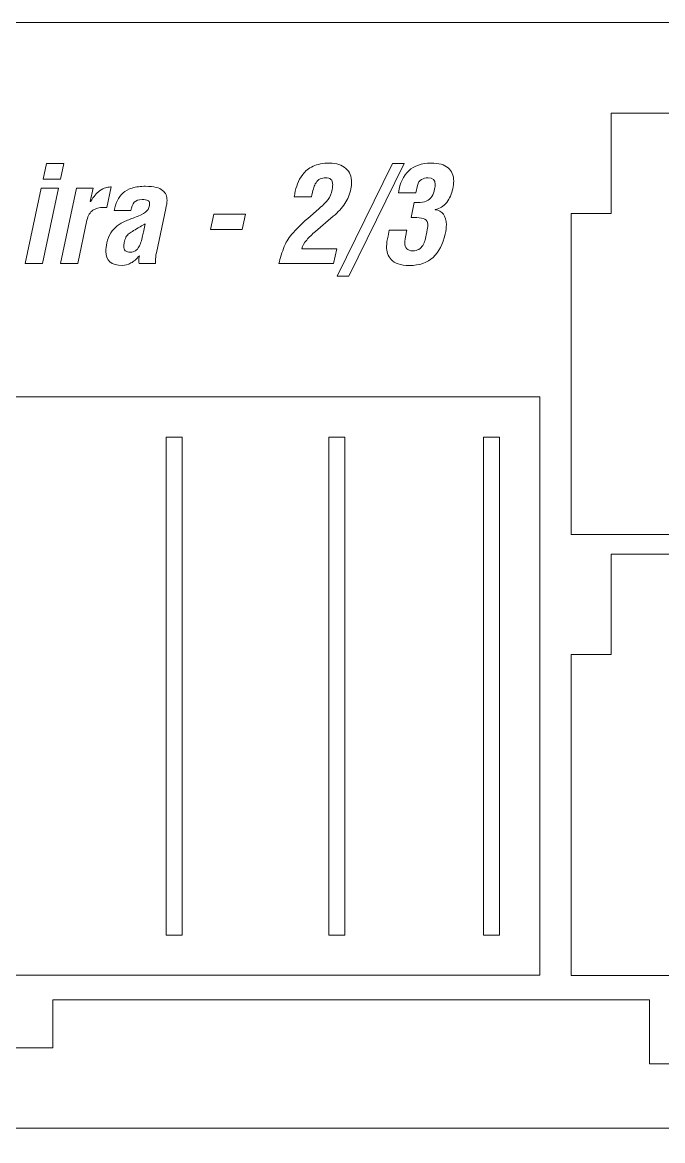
# Model space of a CAD drawing. Header units: centimetres. Extents: x -47.2 to 47.8, y -16.6 to 12.4.
# Drawn here: x 31.84 to 35.91, y 5.3 to 12.4 of the extents above; entities that cross this region are included whole.
import ezdxf

# ---------------------------------------------------------------- set-up
doc = ezdxf.new("R2010")
doc.units = ezdxf.units.CM
doc.header["$MEASUREMENT"] = 0
doc.layers.add('Camada 1', color=7, linetype='Continuous')

msp = doc.modelspace()

# ---------------------------------------------------------------- linework, layer by layer
at = {"layer": 'Camada 1', "color": 6, "lineweight": 9}
msp.add_open_spline([(29.08972, 12.40298), (29.08972, 12.40298), (47.48972, 12.40298), (47.48972, 12.40298), (47.48972, 12.40298), (47.65472, 12.40298), (47.78972, 12.26798), (47.78972, 12.10298), (47.78972, 12.10298), (47.78972, 12.10298), (47.78972, -16.29702), (47.78972, -16.29702), (47.78972, -16.29702), (47.78972, -16.46202), (47.65472, -16.59702), (47.48972, -16.59702), (47.48972, -16.59702), (47.48972, -16.59702), (29.08972, -16.59702), (29.08972, -16.59702), (29.08972, -16.59702), (28.92472, -16.59702), (28.78972, -16.46202), (28.78972, -16.29702), (28.78972, -16.29702), (28.78972, -16.29702), (28.78972, 12.10298), (28.78972, 12.10298), (28.78972, 12.10298), (28.78972, 12.26798), (28.92472, 12.40298), (29.08972, 12.40298)], degree=3, knots=[0, 0, 0, 0, 0.1111111, 0.1111111, 0.1111111, 0.1111111, 0.2222222, 0.2222222, 0.2222222, 0.2222222, 0.3333333, 0.3333333, 0.3333333, 0.3333333, 0.4444444, 0.4444444, 0.4444444, 0.4444444, 0.5555556, 0.5555556, 0.5555556, 0.5555556, 0.6666667, 0.6666667, 0.6666667, 0.6666667, 0.7777778, 0.7777778, 0.7777778, 0.7777778, 1, 1, 1, 1], dxfattribs=at)
at = {"layer": 'Camada 1', "color": 250, "lineweight": 9}
for points, knots in [([(37.56975, 11.52058), (37.56975, 11.52058), (38.07979, 11.52058), (38.07979, 11.52058), (38.07979, 11.52058), (38.07979, 11.52058), (38.07979, 11.21455), (38.07979, 11.21455), (38.07979, 11.21455), (38.07979, 11.21455), (40.10063, 11.21455), (40.10063, 11.21455), (40.10063, 11.21455), (40.10063, 11.21455), (40.10063, 11.52058), (40.10063, 11.52058), (40.10063, 11.52058), (40.10063, 11.52058), (40.61067, 11.52058), (40.61067, 11.52058), (40.61067, 11.52058), (40.61067, 11.52058), (40.61067, 11.21455), (40.61067, 11.21455), (40.61067, 11.21455), (40.61067, 11.21455), (40.9167, 11.21455), (40.9167, 11.21455), (40.9167, 11.21455), (40.9167, 11.21455), (40.9167, 9.15136), (40.9167, 9.15136), (40.9167, 9.15136), (40.9167, 9.15136), (42.85488, 9.15136), (42.85488, 9.15136), (42.85488, 9.15136), (42.85488, 9.15136), (42.85488, 11.1899), (42.85488, 11.1899), (42.85488, 11.1899), (42.85488, 11.1899), (42.59986, 11.1899), (42.59986, 11.1899), (42.59986, 11.1899), (42.59986, 11.1899), (42.59986, 11.82661), (42.59986, 11.82661), (42.59986, 11.82661), (42.59986, 11.82661), (35.58057, 11.82661), (35.58057, 11.82661), (35.58057, 11.82661), (35.58057, 11.82661), (35.58057, 11.1899), (35.58057, 11.1899), (35.58057, 11.1899), (35.58057, 11.1899), (35.32554, 11.1899), (35.32554, 11.1899), (35.32554, 11.1899), (35.32554, 11.1899), (35.32554, 9.15136), (35.32554, 9.15136), (35.32554, 9.15136), (35.32554, 9.15136), (37.26372, 9.15136), (37.26372, 9.15136), (37.26372, 9.15136), (37.26372, 9.15136), (37.26372, 11.21455), (37.26372, 11.21455), (37.26372, 11.21455), (37.26372, 11.21455), (37.56975, 11.21455), (37.56975, 11.21455), (37.56975, 11.21455), (37.56975, 11.21455), (37.56975, 11.52058), (37.56975, 11.52058)], [0, 0, 0, 0, 0.047619, 0.047619, 0.047619, 0.047619, 0.0952381, 0.0952381, 0.0952381, 0.0952381, 0.1428571, 0.1428571, 0.1428571, 0.1428571, 0.1904762, 0.1904762, 0.1904762, 0.1904762, 0.2380952, 0.2380952, 0.2380952, 0.2380952, 0.2857143, 0.2857143, 0.2857143, 0.2857143, 0.3333333, 0.3333333, 0.3333333, 0.3333333, 0.3809524, 0.3809524, 0.3809524, 0.3809524, 0.4285714, 0.4285714, 0.4285714, 0.4285714, 0.4761905, 0.4761905, 0.4761905, 0.4761905, 0.5238095, 0.5238095, 0.5238095, 0.5238095, 0.5714286, 0.5714286, 0.5714286, 0.5714286, 0.6190476, 0.6190476, 0.6190476, 0.6190476, 0.6666667, 0.6666667, 0.6666667, 0.6666667, 0.7142857, 0.7142857, 0.7142857, 0.7142857, 0.7619048, 0.7619048, 0.7619048, 0.7619048, 0.8095238, 0.8095238, 0.8095238, 0.8095238, 0.8571429, 0.8571429, 0.8571429, 0.8571429, 0.9047619, 0.9047619, 0.9047619, 0.9047619, 1, 1, 1, 1]), ([(35.12675, 10.02515), (35.12675, 10.02515), (35.12675, 6.35281), (35.12675, 6.35281), (35.12675, 6.35281), (35.12675, 6.35281), (29.45368, 6.35281), (29.45368, 6.35281), (29.45368, 6.35281), (29.45368, 6.35281), (29.45368, 10.02515), (29.45368, 10.02515), (29.45368, 10.02515), (29.45368, 10.02515), (35.12675, 10.02515), (35.12675, 10.02515)], [0, 0, 0, 0, 0.2, 0.2, 0.2, 0.2, 0.4, 0.4, 0.4, 0.4, 0.6, 0.6, 0.6, 0.6, 1, 1, 1, 1]), ([(40.61067, 8.72058), (40.61067, 8.72058), (40.10062, 8.72058), (40.10062, 8.72058), (40.10062, 8.72058), (40.10062, 8.72058), (40.10062, 8.41455), (40.10062, 8.41455), (40.10062, 8.41455), (40.10062, 8.41455), (38.07979, 8.41455), (38.07979, 8.41455), (38.07979, 8.41455), (38.07979, 8.41455), (38.07979, 8.72058), (38.07979, 8.72058), (38.07979, 8.72058), (38.07979, 8.72058), (37.56974, 8.72058), (37.56974, 8.72058), (37.56974, 8.72058), (37.56974, 8.72058), (37.56974, 8.41455), (37.56974, 8.41455), (37.56974, 8.41455), (37.56974, 8.41455), (37.26372, 8.41455), (37.26372, 8.41455), (37.26372, 8.41455), (37.26372, 8.41455), (37.26372, 6.35136), (37.26372, 6.35136), (37.26372, 6.35136), (37.26372, 6.35136), (35.32554, 6.35136), (35.32554, 6.35136), (35.32554, 6.35136), (35.32554, 6.35136), (35.32554, 8.3899), (35.32554, 8.3899), (35.32554, 8.3899), (35.32554, 8.3899), (35.58055, 8.3899), (35.58055, 8.3899), (35.58055, 8.3899), (35.58055, 8.3899), (35.58055, 9.02661), (35.58055, 9.02661), (35.58055, 9.02661), (35.58055, 9.02661), (42.59985, 9.02661), (42.59985, 9.02661), (42.59985, 9.02661), (42.59985, 9.02661), (42.59985, 8.3899), (42.59985, 8.3899), (42.59985, 8.3899), (42.59985, 8.3899), (42.85488, 8.3899), (42.85488, 8.3899), (42.85488, 8.3899), (42.85488, 8.3899), (42.85488, 6.35136), (42.85488, 6.35136), (42.85488, 6.35136), (42.85488, 6.35136), (40.9167, 6.35136), (40.9167, 6.35136), (40.9167, 6.35136), (40.9167, 6.35136), (40.9167, 8.41455), (40.9167, 8.41455), (40.9167, 8.41455), (40.9167, 8.41455), (40.61067, 8.41455), (40.61067, 8.41455), (40.61067, 8.41455), (40.61067, 8.41455), (40.61067, 8.72058), (40.61067, 8.72058)], [0, 0, 0, 0, 0.047619, 0.047619, 0.047619, 0.047619, 0.0952381, 0.0952381, 0.0952381, 0.0952381, 0.1428571, 0.1428571, 0.1428571, 0.1428571, 0.1904762, 0.1904762, 0.1904762, 0.1904762, 0.2380952, 0.2380952, 0.2380952, 0.2380952, 0.2857143, 0.2857143, 0.2857143, 0.2857143, 0.3333333, 0.3333333, 0.3333333, 0.3333333, 0.3809524, 0.3809524, 0.3809524, 0.3809524, 0.4285714, 0.4285714, 0.4285714, 0.4285714, 0.4761905, 0.4761905, 0.4761905, 0.4761905, 0.5238095, 0.5238095, 0.5238095, 0.5238095, 0.5714286, 0.5714286, 0.5714286, 0.5714286, 0.6190476, 0.6190476, 0.6190476, 0.6190476, 0.6666667, 0.6666667, 0.6666667, 0.6666667, 0.7142857, 0.7142857, 0.7142857, 0.7142857, 0.7619048, 0.7619048, 0.7619048, 0.7619048, 0.8095238, 0.8095238, 0.8095238, 0.8095238, 0.8571429, 0.8571429, 0.8571429, 0.8571429, 0.9047619, 0.9047619, 0.9047619, 0.9047619, 1, 1, 1, 1]), ([(40.34031, 5.89099), (40.34031, 5.89099), (40.34031, 6.19702), (40.34031, 6.19702), (40.34031, 6.19702), (40.34031, 6.19702), (43.30301, 6.19702), (43.30301, 6.19702), (43.30301, 6.19702), (43.30301, 6.19702), (43.30301, 5.78898), (43.30301, 5.78898), (43.30301, 5.78898), (43.30301, 5.78898), (43.55804, 5.78898), (43.55804, 5.78898), (43.55804, 5.78898), (43.55804, 5.78898), (43.55804, 6.19702), (43.55804, 6.19702), (43.55804, 6.19702), (43.55804, 6.19702), (45.85311, 6.19702), (45.85311, 6.19702), (45.85311, 6.19702), (45.85311, 6.19702), (45.85311, 5.38094), (45.85311, 5.38094), (45.85311, 5.38094), (45.85311, 5.38094), (29.52731, 5.38094), (29.52731, 5.38094), (29.52731, 5.38094), (29.52731, 5.38094), (29.52731, 6.19702), (29.52731, 6.19702), (29.52731, 6.19702), (29.52731, 6.19702), (31.22067, 6.19702), (31.22067, 6.19702), (31.22067, 6.19702), (31.22067, 6.19702), (31.22067, 5.78898), (31.22067, 5.78898), (31.22067, 5.78898), (31.22067, 5.78898), (31.47569, 5.78898), (31.47569, 5.78898), (31.47569, 5.78898), (31.47569, 5.78898), (31.47569, 6.19702), (31.47569, 6.19702), (31.47569, 6.19702), (31.47569, 6.19702), (31.78172, 6.19702), (31.78172, 6.19702), (31.78172, 6.19702), (31.78172, 6.19702), (31.78172, 5.89099), (31.78172, 5.89099), (31.78172, 5.89099), (31.78172, 5.89099), (32.03674, 5.89099), (32.03674, 5.89099), (32.03674, 5.89099), (32.03674, 5.89099), (32.03674, 6.19702), (32.03674, 6.19702), (32.03674, 6.19702), (32.03674, 6.19702), (35.82232, 6.19702), (35.82232, 6.19702), (35.82232, 6.19702), (35.82232, 6.19702), (35.82232, 5.78898), (35.82232, 5.78898), (35.82232, 5.78898), (35.82232, 5.78898), (36.07735, 5.78898), (36.07735, 5.78898), (36.07735, 5.78898), (36.07735, 5.78898), (36.07735, 6.19702), (36.07735, 6.19702), (36.07735, 6.19702), (36.07735, 6.19702), (39.56267, 6.19702), (39.56267, 6.19702), (39.56267, 6.19702), (39.56267, 6.19702), (39.56267, 5.78898), (39.56267, 5.78898), (39.56267, 5.78898), (39.56267, 5.78898), (39.81769, 5.78898), (39.81769, 5.78898), (39.81769, 5.78898), (39.81769, 5.78898), (39.81769, 6.19702), (39.81769, 6.19702), (39.81769, 6.19702), (39.81769, 6.19702), (40.08528, 6.19702), (40.08528, 6.19702), (40.08528, 6.19702), (40.08528, 6.19702), (40.08528, 5.89099), (40.08528, 5.89099), (40.08528, 5.89099), (40.08528, 5.89099), (40.34031, 5.89099), (40.34031, 5.89099)], [0, 0, 0, 0, 0.0344828, 0.0344828, 0.0344828, 0.0344828, 0.0689655, 0.0689655, 0.0689655, 0.0689655, 0.1034483, 0.1034483, 0.1034483, 0.1034483, 0.137931, 0.137931, 0.137931, 0.137931, 0.1724138, 0.1724138, 0.1724138, 0.1724138, 0.2068966, 0.2068966, 0.2068966, 0.2068966, 0.2413793, 0.2413793, 0.2413793, 0.2413793, 0.2758621, 0.2758621, 0.2758621, 0.2758621, 0.3103448, 0.3103448, 0.3103448, 0.3103448, 0.3448276, 0.3448276, 0.3448276, 0.3448276, 0.3793103, 0.3793103, 0.3793103, 0.3793103, 0.4137931, 0.4137931, 0.4137931, 0.4137931, 0.4482759, 0.4482759, 0.4482759, 0.4482759, 0.4827586, 0.4827586, 0.4827586, 0.4827586, 0.5172414, 0.5172414, 0.5172414, 0.5172414, 0.5517241, 0.5517241, 0.5517241, 0.5517241, 0.5862069, 0.5862069, 0.5862069, 0.5862069, 0.6206897, 0.6206897, 0.6206897, 0.6206897, 0.6551724, 0.6551724, 0.6551724, 0.6551724, 0.6896552, 0.6896552, 0.6896552, 0.6896552, 0.7241379, 0.7241379, 0.7241379, 0.7241379, 0.7586207, 0.7586207, 0.7586207, 0.7586207, 0.7931034, 0.7931034, 0.7931034, 0.7931034, 0.8275862, 0.8275862, 0.8275862, 0.8275862, 0.862069, 0.862069, 0.862069, 0.862069, 0.8965517, 0.8965517, 0.8965517, 0.8965517, 0.9310345, 0.9310345, 0.9310345, 0.9310345, 1, 1, 1, 1])]:
    msp.add_open_spline(points, degree=3, knots=knots, dxfattribs=at)
at = {"layer": 'Camada 1', "color": 5, "lineweight": 9}
for points, knots in [([(32.0843, 11.40702), (32.0843, 11.40702), (32.10547, 11.50692), (32.10547, 11.50692), (32.10547, 11.50692), (32.10547, 11.50692), (31.9954, 11.50692), (31.9954, 11.50692), (31.9954, 11.50692), (31.9954, 11.50692), (31.97424, 11.40702), (31.97424, 11.40702), (31.97424, 11.40702), (31.97424, 11.40702), (32.0843, 11.40702), (32.0843, 11.40702)], [0, 0, 0, 0, 0.2, 0.2, 0.2, 0.2, 0.4, 0.4, 0.4, 0.4, 0.6, 0.6, 0.6, 0.6, 1, 1, 1, 1]), ([(33.81829, 10.87192), (33.81829, 10.87192), (33.83776, 10.96505), (33.83776, 10.96505), (33.83776, 10.96505), (33.83776, 10.96505), (33.61678, 10.96505), (33.61678, 10.96505), (33.61678, 10.96505), (33.6213, 10.98424), (33.63146, 11.00287), (33.64726, 11.02093), (33.64726, 11.02093), (33.66307, 11.039), (33.68141, 11.05706), (33.70229, 11.07512), (33.70229, 11.07512), (33.70229, 11.07512), (33.81575, 11.17164), (33.81575, 11.17164), (33.81575, 11.17164), (33.84679, 11.19761), (33.87149, 11.22442), (33.88983, 11.25207), (33.88983, 11.25207), (33.90818, 11.27973), (33.92102, 11.31078), (33.92836, 11.34521), (33.92836, 11.34521), (33.93118, 11.35988), (33.93259, 11.37343), (33.93259, 11.38585), (33.93259, 11.38585), (33.93259, 11.42423), (33.92017, 11.45429), (33.89534, 11.47602), (33.89534, 11.47602), (33.8705, 11.49775), (33.83635, 11.5089), (33.79289, 11.50946), (33.79289, 11.50946), (33.75112, 11.50946), (33.71612, 11.50269), (33.6879, 11.48914), (33.6879, 11.48914), (33.65968, 11.4756), (33.63781, 11.45852), (33.62228, 11.43792), (33.62228, 11.43792), (33.60676, 11.41732), (33.59561, 11.39742), (33.58884, 11.37823), (33.58884, 11.37823), (33.58207, 11.35904), (33.57614, 11.33815), (33.57106, 11.31558), (33.57106, 11.31558), (33.57106, 11.31558), (33.57106, 11.31304), (33.57106, 11.31304), (33.57106, 11.31304), (33.57106, 11.31304), (33.56683, 11.29526), (33.56683, 11.29526), (33.56683, 11.29526), (33.56683, 11.29526), (33.67774, 11.29526), (33.67774, 11.29526), (33.67774, 11.29526), (33.67887, 11.29921), (33.68028, 11.3057), (33.68197, 11.31473), (33.68197, 11.31473), (33.68536, 11.32997), (33.68875, 11.34309), (33.69213, 11.3541), (33.69213, 11.3541), (33.69552, 11.36511), (33.70032, 11.37541), (33.70653, 11.385), (33.70653, 11.385), (33.71274, 11.39629), (33.7212, 11.40433), (33.73193, 11.40913), (33.73193, 11.40913), (33.74265, 11.41393), (33.75479, 11.41633), (33.76833, 11.41633), (33.76833, 11.41633), (33.78245, 11.41633), (33.79331, 11.41294), (33.80093, 11.40617), (33.80093, 11.40617), (33.80855, 11.3994), (33.81236, 11.38782), (33.81236, 11.37146), (33.81236, 11.37146), (33.81236, 11.36299), (33.81123, 11.35283), (33.80897, 11.34098), (33.80897, 11.34098), (33.80333, 11.31445), (33.795, 11.29384), (33.784, 11.27917), (33.784, 11.27917), (33.77299, 11.26449), (33.75451, 11.24558), (33.72854, 11.22244), (33.72854, 11.22244), (33.72854, 11.22244), (33.72431, 11.21905), (33.72431, 11.21905), (33.72431, 11.21905), (33.72431, 11.21905), (33.65403, 11.15809), (33.65403, 11.15809), (33.65403, 11.15809), (33.61114, 11.12084), (33.57769, 11.08754), (33.5537, 11.05819), (33.5537, 11.05819), (33.52971, 11.02884), (33.5132, 11.00259), (33.50417, 10.97945), (33.50417, 10.97945), (33.49796, 10.96251), (33.4919, 10.94417), (33.48597, 10.92441), (33.48597, 10.92441), (33.48004, 10.90466), (33.4751, 10.88716), (33.47115, 10.87192), (33.47115, 10.87192), (33.47115, 10.87192), (33.81829, 10.87192), (33.81829, 10.87192)], [0, 0, 0, 0, 0.0285714, 0.0285714, 0.0285714, 0.0285714, 0.0571429, 0.0571429, 0.0571429, 0.0571429, 0.0857143, 0.0857143, 0.0857143, 0.0857143, 0.1142857, 0.1142857, 0.1142857, 0.1142857, 0.1428571, 0.1428571, 0.1428571, 0.1428571, 0.1714286, 0.1714286, 0.1714286, 0.1714286, 0.2, 0.2, 0.2, 0.2, 0.2285714, 0.2285714, 0.2285714, 0.2285714, 0.2571429, 0.2571429, 0.2571429, 0.2571429, 0.2857143, 0.2857143, 0.2857143, 0.2857143, 0.3142857, 0.3142857, 0.3142857, 0.3142857, 0.3428571, 0.3428571, 0.3428571, 0.3428571, 0.3714286, 0.3714286, 0.3714286, 0.3714286, 0.4, 0.4, 0.4, 0.4, 0.4285714, 0.4285714, 0.4285714, 0.4285714, 0.4571429, 0.4571429, 0.4571429, 0.4571429, 0.4857143, 0.4857143, 0.4857143, 0.4857143, 0.5142857, 0.5142857, 0.5142857, 0.5142857, 0.5428571, 0.5428571, 0.5428571, 0.5428571, 0.5714286, 0.5714286, 0.5714286, 0.5714286, 0.6, 0.6, 0.6, 0.6, 0.6285714, 0.6285714, 0.6285714, 0.6285714, 0.6571429, 0.6571429, 0.6571429, 0.6571429, 0.6857143, 0.6857143, 0.6857143, 0.6857143, 0.7142857, 0.7142857, 0.7142857, 0.7142857, 0.7428571, 0.7428571, 0.7428571, 0.7428571, 0.7714286, 0.7714286, 0.7714286, 0.7714286, 0.8, 0.8, 0.8, 0.8, 0.8285714, 0.8285714, 0.8285714, 0.8285714, 0.8571429, 0.8571429, 0.8571429, 0.8571429, 0.8857143, 0.8857143, 0.8857143, 0.8857143, 0.9142857, 0.9142857, 0.9142857, 0.9142857, 0.9428571, 0.9428571, 0.9428571, 0.9428571, 1, 1, 1, 1]), ([(33.84115, 10.79233), (33.84115, 10.79233), (33.91481, 10.79233), (33.91481, 10.79233), (33.91481, 10.79233), (33.91481, 10.79233), (34.26618, 11.50692), (34.26618, 11.50692), (34.26618, 11.50692), (34.26618, 11.50692), (34.19252, 11.50692), (34.19252, 11.50692), (34.19252, 11.50692), (34.19252, 11.50692), (33.84115, 10.79233), (33.84115, 10.79233)], [0, 0, 0, 0, 0.2, 0.2, 0.2, 0.2, 0.4, 0.4, 0.4, 0.4, 0.6, 0.6, 0.6, 0.6, 1, 1, 1, 1]), ([(34.3102, 11.16487), (34.33673, 11.16487), (34.35846, 11.16332), (34.3754, 11.16021), (34.3754, 11.16021), (34.39233, 11.15711), (34.40418, 11.15019), (34.41096, 11.13947), (34.41096, 11.13947), (34.41434, 11.13439), (34.41604, 11.12649), (34.41604, 11.11576), (34.41604, 11.11576), (34.41604, 11.10447), (34.41406, 11.09008), (34.41011, 11.07258), (34.41011, 11.07258), (34.41011, 11.07258), (34.40926, 11.06835), (34.40926, 11.06835), (34.40926, 11.06835), (34.40531, 11.04859), (34.40164, 11.03279), (34.39826, 11.02093), (34.39826, 11.02093), (34.39487, 11.00908), (34.39007, 10.99779), (34.38386, 10.98707), (34.38386, 10.98707), (34.37766, 10.97634), (34.36947, 10.96788), (34.35931, 10.96167), (34.35931, 10.96167), (34.34915, 10.95546), (34.33645, 10.95235), (34.32121, 10.95235), (34.32121, 10.95235), (34.30258, 10.95235), (34.28946, 10.95687), (34.28184, 10.9659), (34.28184, 10.9659), (34.27422, 10.97493), (34.27041, 10.98763), (34.27041, 11.004), (34.27041, 11.004), (34.27041, 11.01529), (34.27295, 11.03392), (34.27803, 11.05988), (34.27803, 11.05988), (34.27972, 11.06835), (34.28114, 11.07597), (34.28226, 11.08274), (34.28226, 11.08274), (34.28226, 11.08274), (34.17135, 11.08274), (34.17135, 11.08274), (34.17135, 11.08274), (34.17135, 11.08274), (34.16373, 11.04549), (34.16373, 11.04549), (34.16373, 11.04549), (34.15752, 11.02122), (34.15442, 10.99948), (34.15442, 10.98029), (34.15442, 10.98029), (34.15442, 10.96392), (34.15667, 10.94868), (34.16119, 10.93457), (34.16119, 10.93457), (34.16571, 10.92046), (34.17333, 10.90776), (34.18405, 10.89647), (34.18405, 10.89647), (34.19477, 10.88518), (34.20959, 10.87615), (34.2285, 10.86938), (34.2285, 10.86938), (34.24741, 10.86261), (34.27098, 10.85922), (34.2992, 10.85922), (34.2992, 10.85922), (34.36242, 10.85922), (34.41265, 10.87644), (34.4499, 10.91087), (34.4499, 10.91087), (34.48716, 10.9453), (34.51256, 10.99469), (34.52611, 11.05903), (34.52611, 11.05903), (34.53119, 11.08048), (34.53373, 11.09996), (34.53373, 11.11745), (34.53373, 11.11745), (34.53373, 11.14624), (34.52738, 11.16868), (34.51467, 11.18476), (34.51467, 11.18476), (34.50197, 11.20085), (34.4849, 11.21031), (34.46345, 11.21313), (34.46345, 11.21313), (34.46345, 11.21313), (34.46345, 11.21482), (34.46345, 11.21482), (34.46345, 11.21482), (34.4928, 11.21934), (34.51693, 11.23429), (34.53584, 11.25969), (34.53584, 11.25969), (34.55475, 11.28509), (34.56759, 11.31388), (34.57437, 11.34606), (34.57437, 11.34606), (34.57832, 11.36355), (34.58029, 11.37964), (34.58029, 11.39432), (34.58029, 11.39432), (34.58029, 11.431), (34.56844, 11.45937), (34.54473, 11.47941), (34.54473, 11.47941), (34.52102, 11.49944), (34.4849, 11.50946), (34.43636, 11.50946), (34.43636, 11.50946), (34.37709, 11.50946), (34.33024, 11.49323), (34.29581, 11.46078), (34.29581, 11.46078), (34.26138, 11.42832), (34.23937, 11.3819), (34.22977, 11.3215), (34.22977, 11.3215), (34.22977, 11.3215), (34.34068, 11.3215), (34.34068, 11.3215), (34.34068, 11.3215), (34.34068, 11.3215), (34.35, 11.36638), (34.35, 11.36638), (34.35, 11.36638), (34.35451, 11.385), (34.36312, 11.39798), (34.37582, 11.40532), (34.37582, 11.40532), (34.38852, 11.41266), (34.40249, 11.41633), (34.41773, 11.41633), (34.41773, 11.41633), (34.44765, 11.41633), (34.4626, 11.40194), (34.4626, 11.37315), (34.4626, 11.37315), (34.4626, 11.36525), (34.46148, 11.35593), (34.45922, 11.34521), (34.45922, 11.34521), (34.45527, 11.32658), (34.44948, 11.31064), (34.44186, 11.29737), (34.44186, 11.29737), (34.43424, 11.28411), (34.42225, 11.27409), (34.40588, 11.26731), (34.40588, 11.26731), (34.39346, 11.26223), (34.37427, 11.25941), (34.3483, 11.25885), (34.3483, 11.25885), (34.33984, 11.25885), (34.33363, 11.25885), (34.32968, 11.25885), (34.32968, 11.25885), (34.32968, 11.25885), (34.3102, 11.16487), (34.3102, 11.16487)], [0, 0, 0, 0, 0.0222222, 0.0222222, 0.0222222, 0.0222222, 0.0444444, 0.0444444, 0.0444444, 0.0444444, 0.0666667, 0.0666667, 0.0666667, 0.0666667, 0.0888889, 0.0888889, 0.0888889, 0.0888889, 0.1111111, 0.1111111, 0.1111111, 0.1111111, 0.1333333, 0.1333333, 0.1333333, 0.1333333, 0.1555556, 0.1555556, 0.1555556, 0.1555556, 0.1777778, 0.1777778, 0.1777778, 0.1777778, 0.2, 0.2, 0.2, 0.2, 0.2222222, 0.2222222, 0.2222222, 0.2222222, 0.2444444, 0.2444444, 0.2444444, 0.2444444, 0.2666667, 0.2666667, 0.2666667, 0.2666667, 0.2888889, 0.2888889, 0.2888889, 0.2888889, 0.3111111, 0.3111111, 0.3111111, 0.3111111, 0.3333333, 0.3333333, 0.3333333, 0.3333333, 0.3555556, 0.3555556, 0.3555556, 0.3555556, 0.3777778, 0.3777778, 0.3777778, 0.3777778, 0.4, 0.4, 0.4, 0.4, 0.4222222, 0.4222222, 0.4222222, 0.4222222, 0.4444444, 0.4444444, 0.4444444, 0.4444444, 0.4666667, 0.4666667, 0.4666667, 0.4666667, 0.4888889, 0.4888889, 0.4888889, 0.4888889, 0.5111111, 0.5111111, 0.5111111, 0.5111111, 0.5333333, 0.5333333, 0.5333333, 0.5333333, 0.5555556, 0.5555556, 0.5555556, 0.5555556, 0.5777778, 0.5777778, 0.5777778, 0.5777778, 0.6, 0.6, 0.6, 0.6, 0.6222222, 0.6222222, 0.6222222, 0.6222222, 0.6444444, 0.6444444, 0.6444444, 0.6444444, 0.6666667, 0.6666667, 0.6666667, 0.6666667, 0.6888889, 0.6888889, 0.6888889, 0.6888889, 0.7111111, 0.7111111, 0.7111111, 0.7111111, 0.7333333, 0.7333333, 0.7333333, 0.7333333, 0.7555556, 0.7555556, 0.7555556, 0.7555556, 0.7777778, 0.7777778, 0.7777778, 0.7777778, 0.8, 0.8, 0.8, 0.8, 0.8222222, 0.8222222, 0.8222222, 0.8222222, 0.8444444, 0.8444444, 0.8444444, 0.8444444, 0.8666667, 0.8666667, 0.8666667, 0.8666667, 0.8888889, 0.8888889, 0.8888889, 0.8888889, 0.9111111, 0.9111111, 0.9111111, 0.9111111, 0.9333333, 0.9333333, 0.9333333, 0.9333333, 0.9555556, 0.9555556, 0.9555556, 0.9555556, 1, 1, 1, 1]), ([(32.68797, 10.87192), (32.68797, 10.87361), (32.68797, 10.87615), (32.68797, 10.87954), (32.68797, 10.87954), (32.68797, 10.88462), (32.68797, 10.88716), (32.68797, 10.88716), (32.68797, 10.88716), (32.68797, 10.90466), (32.68967, 10.92187), (32.69305, 10.93881), (32.69305, 10.93881), (32.69305, 10.93881), (32.75317, 11.22075), (32.75317, 11.22075), (32.75317, 11.22075), (32.75825, 11.24163), (32.76079, 11.25913), (32.76079, 11.27324), (32.76079, 11.27324), (32.76079, 11.28622), (32.75867, 11.29794), (32.75444, 11.30838), (32.75444, 11.30838), (32.75021, 11.31882), (32.74301, 11.32813), (32.73285, 11.33632), (32.73285, 11.33632), (32.72269, 11.3445), (32.70886, 11.35085), (32.69136, 11.35537), (32.69136, 11.35537), (32.67386, 11.35988), (32.65185, 11.36214), (32.62532, 11.36214), (32.62532, 11.36214), (32.59202, 11.36214), (32.56351, 11.35847), (32.53981, 11.35114), (32.53981, 11.35114), (32.5161, 11.3438), (32.49677, 11.33336), (32.48181, 11.31981), (32.48181, 11.31981), (32.46685, 11.30626), (32.455, 11.29046), (32.44625, 11.27239), (32.44625, 11.27239), (32.4375, 11.25433), (32.43059, 11.23288), (32.42551, 11.20805), (32.42551, 11.20805), (32.42551, 11.20805), (32.53049, 11.20805), (32.53049, 11.20805), (32.53049, 11.20805), (32.53557, 11.23175), (32.54319, 11.24925), (32.55335, 11.26054), (32.55335, 11.26054), (32.56351, 11.27183), (32.58017, 11.27747), (32.60331, 11.27747), (32.60331, 11.27747), (32.61968, 11.27747), (32.63139, 11.27592), (32.63844, 11.27282), (32.63844, 11.27282), (32.6455, 11.26971), (32.64931, 11.26308), (32.64987, 11.25292), (32.64987, 11.25292), (32.64987, 11.23373), (32.64437, 11.21807), (32.63336, 11.20593), (32.63336, 11.20593), (32.62236, 11.1938), (32.60415, 11.18293), (32.57875, 11.17333), (32.57875, 11.17333), (32.57875, 11.17333), (32.56605, 11.16825), (32.56605, 11.16825), (32.56605, 11.16825), (32.5367, 11.15753), (32.51328, 11.14822), (32.49578, 11.14031), (32.49578, 11.14031), (32.47828, 11.13241), (32.46149, 11.12253), (32.4454, 11.11068), (32.4454, 11.11068), (32.42932, 11.09883), (32.41549, 11.08401), (32.40392, 11.06623), (32.40392, 11.06623), (32.39235, 11.04845), (32.38402, 11.02714), (32.37894, 11.00231), (32.37894, 11.00231), (32.37442, 10.98199), (32.37217, 10.96421), (32.37217, 10.94897), (32.37217, 10.94897), (32.37217, 10.88914), (32.40688, 10.85922), (32.47631, 10.85922), (32.47631, 10.85922), (32.49437, 10.85922), (32.513, 10.86458), (32.53219, 10.87531), (32.53219, 10.87531), (32.54969, 10.8849), (32.56747, 10.90014), (32.58553, 10.92103), (32.58553, 10.92103), (32.58553, 10.92103), (32.58722, 10.92103), (32.58722, 10.92103), (32.58722, 10.92103), (32.58327, 10.90861), (32.58129, 10.8976), (32.58129, 10.88801), (32.58129, 10.88801), (32.58129, 10.88236), (32.58214, 10.877), (32.58383, 10.87192), (32.58383, 10.87192), (32.58383, 10.87192), (32.68797, 10.87192), (32.68797, 10.87192)], [0, 0, 0, 0, 0.0294118, 0.0294118, 0.0294118, 0.0294118, 0.0588235, 0.0588235, 0.0588235, 0.0588235, 0.0882353, 0.0882353, 0.0882353, 0.0882353, 0.1176471, 0.1176471, 0.1176471, 0.1176471, 0.1470588, 0.1470588, 0.1470588, 0.1470588, 0.1764706, 0.1764706, 0.1764706, 0.1764706, 0.2058824, 0.2058824, 0.2058824, 0.2058824, 0.2352941, 0.2352941, 0.2352941, 0.2352941, 0.2647059, 0.2647059, 0.2647059, 0.2647059, 0.2941176, 0.2941176, 0.2941176, 0.2941176, 0.3235294, 0.3235294, 0.3235294, 0.3235294, 0.3529412, 0.3529412, 0.3529412, 0.3529412, 0.3823529, 0.3823529, 0.3823529, 0.3823529, 0.4117647, 0.4117647, 0.4117647, 0.4117647, 0.4411765, 0.4411765, 0.4411765, 0.4411765, 0.4705882, 0.4705882, 0.4705882, 0.4705882, 0.5, 0.5, 0.5, 0.5, 0.5294118, 0.5294118, 0.5294118, 0.5294118, 0.5588235, 0.5588235, 0.5588235, 0.5588235, 0.5882353, 0.5882353, 0.5882353, 0.5882353, 0.6176471, 0.6176471, 0.6176471, 0.6176471, 0.6470588, 0.6470588, 0.6470588, 0.6470588, 0.6764706, 0.6764706, 0.6764706, 0.6764706, 0.7058824, 0.7058824, 0.7058824, 0.7058824, 0.7352941, 0.7352941, 0.7352941, 0.7352941, 0.7647059, 0.7647059, 0.7647059, 0.7647059, 0.7941176, 0.7941176, 0.7941176, 0.7941176, 0.8235294, 0.8235294, 0.8235294, 0.8235294, 0.8529412, 0.8529412, 0.8529412, 0.8529412, 0.8823529, 0.8823529, 0.8823529, 0.8823529, 0.9117647, 0.9117647, 0.9117647, 0.9117647, 0.9411765, 0.9411765, 0.9411765, 0.9411765, 1, 1, 1, 1]), ([(31.97085, 10.87192), (31.97085, 10.87192), (32.07245, 11.34944), (32.07245, 11.34944), (32.07245, 11.34944), (32.07245, 11.34944), (31.96238, 11.34944), (31.96238, 11.34944), (31.96238, 11.34944), (31.96238, 11.34944), (31.86078, 10.87192), (31.86078, 10.87192), (31.86078, 10.87192), (31.86078, 10.87192), (31.97085, 10.87192), (31.97085, 10.87192)], [0, 0, 0, 0, 0.2, 0.2, 0.2, 0.2, 0.4, 0.4, 0.4, 0.4, 0.6, 0.6, 0.6, 0.6, 1, 1, 1, 1]), ([(32.29173, 11.34944), (32.29173, 11.34944), (32.1859, 11.34944), (32.1859, 11.34944), (32.1859, 11.34944), (32.1859, 11.34944), (32.0843, 10.87192), (32.0843, 10.87192), (32.0843, 10.87192), (32.0843, 10.87192), (32.19437, 10.87192), (32.19437, 10.87192), (32.19437, 10.87192), (32.19437, 10.87192), (32.25279, 11.14793), (32.25279, 11.14793), (32.25279, 11.14793), (32.25956, 11.17672), (32.27198, 11.19732), (32.29004, 11.20974), (32.29004, 11.20974), (32.3081, 11.22216), (32.3304, 11.22837), (32.35693, 11.22837), (32.35693, 11.22837), (32.35862, 11.22837), (32.36229, 11.22837), (32.36793, 11.22837), (32.36793, 11.22837), (32.37245, 11.2278), (32.37612, 11.22752), (32.37894, 11.22752), (32.37894, 11.22752), (32.37894, 11.22752), (32.40688, 11.35791), (32.40688, 11.35791), (32.40688, 11.35791), (32.40688, 11.35791), (32.40265, 11.35791), (32.40265, 11.35791), (32.40265, 11.35791), (32.39136, 11.35734), (32.38063, 11.35565), (32.37047, 11.35283), (32.37047, 11.35283), (32.36031, 11.35001), (32.3479, 11.34323), (32.33322, 11.33251), (32.33322, 11.33251), (32.32306, 11.32574), (32.31347, 11.31699), (32.30443, 11.30626), (32.30443, 11.30626), (32.2954, 11.29554), (32.28581, 11.28171), (32.27565, 11.26477), (32.27565, 11.26477), (32.27565, 11.26477), (32.27395, 11.26477), (32.27395, 11.26477), (32.27395, 11.26477), (32.27395, 11.26477), (32.29173, 11.34944), (32.29173, 11.34944)], [0, 0, 0, 0, 0.0588235, 0.0588235, 0.0588235, 0.0588235, 0.1176471, 0.1176471, 0.1176471, 0.1176471, 0.1764706, 0.1764706, 0.1764706, 0.1764706, 0.2352941, 0.2352941, 0.2352941, 0.2352941, 0.2941176, 0.2941176, 0.2941176, 0.2941176, 0.3529412, 0.3529412, 0.3529412, 0.3529412, 0.4117647, 0.4117647, 0.4117647, 0.4117647, 0.4705882, 0.4705882, 0.4705882, 0.4705882, 0.5294118, 0.5294118, 0.5294118, 0.5294118, 0.5882353, 0.5882353, 0.5882353, 0.5882353, 0.6470588, 0.6470588, 0.6470588, 0.6470588, 0.7058824, 0.7058824, 0.7058824, 0.7058824, 0.7647059, 0.7647059, 0.7647059, 0.7647059, 0.8235294, 0.8235294, 0.8235294, 0.8235294, 0.8823529, 0.8823529, 0.8823529, 0.8823529, 1, 1, 1, 1]), ([(33.23832, 11.08782), (33.23832, 11.08782), (33.25948, 11.18519), (33.25948, 11.18519), (33.25948, 11.18519), (33.25948, 11.18519), (33.05798, 11.18519), (33.05798, 11.18519), (33.05798, 11.18519), (33.05798, 11.18519), (33.03681, 11.08782), (33.03681, 11.08782), (33.03681, 11.08782), (33.03681, 11.08782), (33.23832, 11.08782), (33.23832, 11.08782)], [0, 0, 0, 0, 0.2, 0.2, 0.2, 0.2, 0.4, 0.4, 0.4, 0.4, 0.6, 0.6, 0.6, 0.6, 1, 1, 1, 1]), ([(32.61093, 11.07173), (32.6098, 11.06665), (32.60811, 11.05875), (32.60585, 11.04803), (32.60585, 11.04803), (32.60246, 11.03166), (32.59907, 11.01825), (32.59569, 11.00781), (32.59569, 11.00781), (32.5923, 10.99737), (32.58793, 10.98721), (32.58256, 10.97733), (32.58256, 10.97733), (32.5772, 10.96745), (32.57001, 10.95941), (32.56097, 10.9532), (32.56097, 10.9532), (32.55194, 10.94699), (32.54094, 10.94389), (32.52795, 10.94389), (32.52795, 10.94389), (32.51328, 10.94389), (32.5027, 10.94699), (32.4962, 10.9532), (32.4962, 10.9532), (32.48971, 10.95941), (32.48647, 10.96872), (32.48647, 10.98114), (32.48647, 10.98114), (32.48647, 10.98791), (32.48731, 10.99582), (32.48901, 11.00485), (32.48901, 11.00485), (32.49183, 11.01727), (32.49564, 11.02841), (32.50044, 11.03829), (32.50044, 11.03829), (32.50524, 11.04817), (32.51187, 11.05621), (32.52033, 11.06242), (32.52033, 11.06242), (32.53557, 11.07315), (32.55872, 11.08726), (32.58976, 11.10475), (32.58976, 11.10475), (32.60387, 11.11266), (32.6146, 11.11887), (32.62193, 11.12338), (32.62193, 11.12338), (32.62193, 11.12338), (32.61093, 11.07173), (32.61093, 11.07173)], [0, 0, 0, 0, 0.0714286, 0.0714286, 0.0714286, 0.0714286, 0.1428571, 0.1428571, 0.1428571, 0.1428571, 0.2142857, 0.2142857, 0.2142857, 0.2142857, 0.2857143, 0.2857143, 0.2857143, 0.2857143, 0.3571429, 0.3571429, 0.3571429, 0.3571429, 0.4285714, 0.4285714, 0.4285714, 0.4285714, 0.5, 0.5, 0.5, 0.5, 0.5714286, 0.5714286, 0.5714286, 0.5714286, 0.6428571, 0.6428571, 0.6428571, 0.6428571, 0.7142857, 0.7142857, 0.7142857, 0.7142857, 0.7857143, 0.7857143, 0.7857143, 0.7857143, 0.8571429, 0.8571429, 0.8571429, 0.8571429, 1, 1, 1, 1])]:
    msp.add_open_spline(points, degree=3, knots=knots, dxfattribs=at)
at = {"layer": 'Camada 1', "color": 114, "lineweight": 9}
for points in [[(32.85752, 9.77013), (32.85752, 9.77013), (32.85752, 6.60784), (32.85752, 6.60784), (32.85752, 6.60784), (32.85752, 6.60784), (32.75551, 6.60776), (32.75551, 6.60776), (32.75551, 6.60776), (32.75551, 6.60776), (32.75551, 9.77005), (32.75551, 9.77005), (32.75551, 9.77005), (32.75551, 9.77005), (32.85752, 9.77013), (32.85752, 9.77013)], [(33.89013, 9.77013), (33.89013, 9.77013), (33.89013, 6.60784), (33.89013, 6.60784), (33.89013, 6.60784), (33.89013, 6.60784), (33.78812, 6.60776), (33.78812, 6.60776), (33.78812, 6.60776), (33.78812, 6.60776), (33.78812, 9.77005), (33.78812, 9.77005), (33.78812, 9.77005), (33.78812, 9.77005), (33.89013, 9.77013), (33.89013, 9.77013)], [(34.76972, 6.60784), (34.76972, 6.60784), (34.76972, 9.77013), (34.76972, 9.77013), (34.76972, 9.77013), (34.76972, 9.77013), (34.87173, 9.77013), (34.87173, 9.77013), (34.87173, 9.77013), (34.87173, 9.77013), (34.87173, 6.60784), (34.87173, 6.60784), (34.87173, 6.60784), (34.87173, 6.60784), (34.76972, 6.60784), (34.76972, 6.60784)]]:
    msp.add_open_spline(points, degree=3, knots=[0, 0, 0, 0, 0.2, 0.2, 0.2, 0.2, 0.4, 0.4, 0.4, 0.4, 0.6, 0.6, 0.6, 0.6, 1, 1, 1, 1], dxfattribs=at)

doc.saveas('drawing.dxf')
